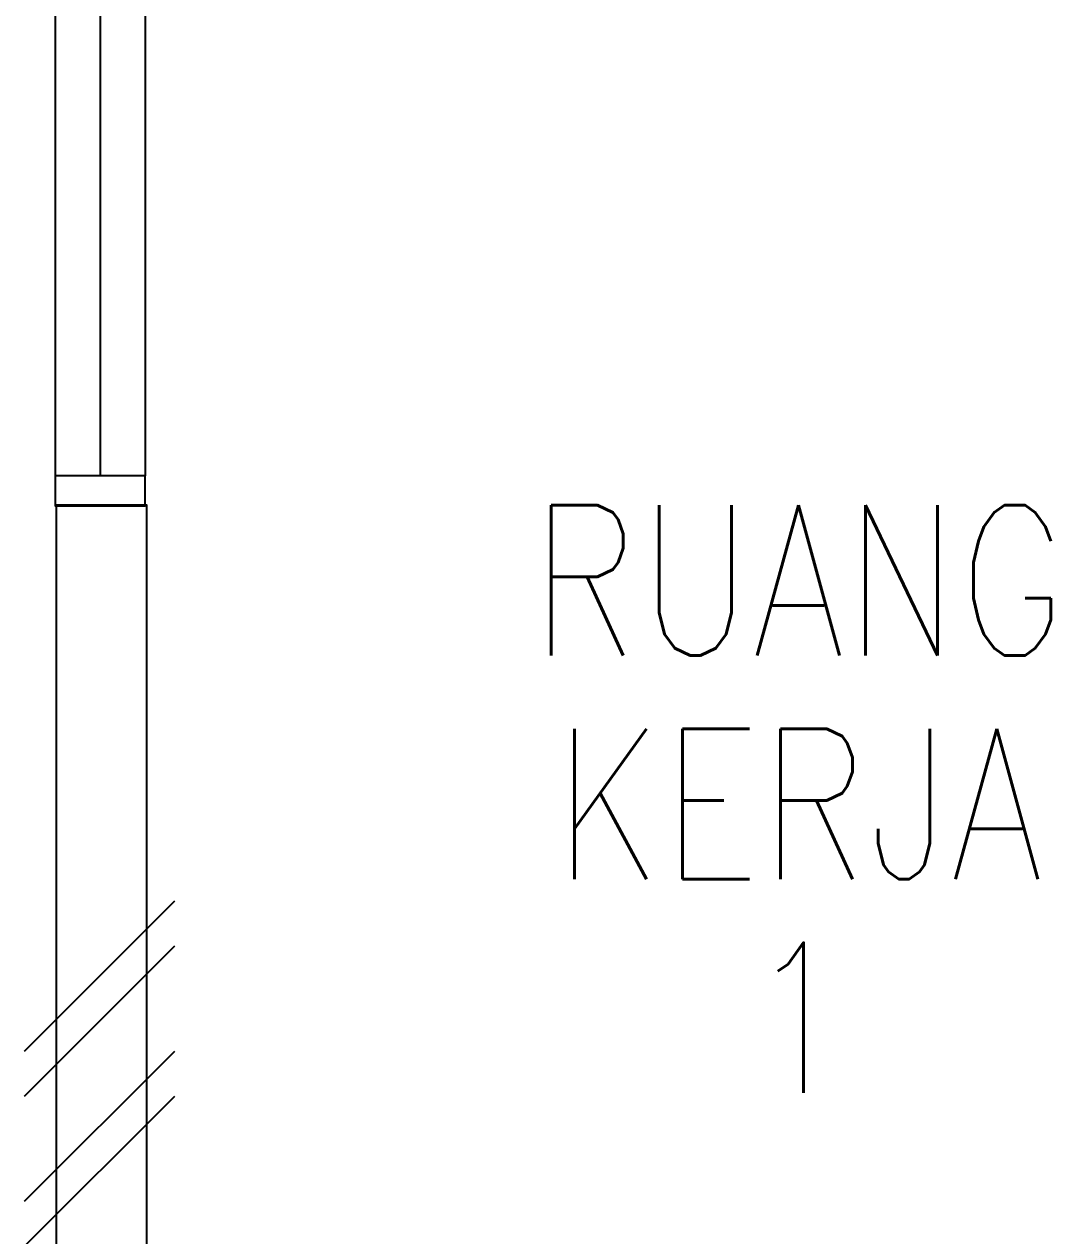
# Model space of a CAD drawing. Header units: millimetres. Extents: x 982 to 80582, y 687 to 58800.
# Drawn here: x 21164 to 22872, y 20616 to 22633 of the extents above; entities that cross this region are included whole.
import ezdxf
from ezdxf.enums import TextEntityAlignment as Align

# ---------------------------------------------------------------- set-up
doc = ezdxf.new("R2010")
doc.units = ezdxf.units.MM
for name, color, linetype in [('A-ROOMSYM', 3, 'Continuous'), ('A-WALL', 1, 'Continuous'), ('A-WIN', 9, 'Continuous'), ('A-WLH', 7, 'Continuous')]:
    doc.layers.add(name, color=color, linetype=linetype)
doc.styles.add('style1', font='romans.shx', dxfattribs={"height": 750})

# ---------------------------------------------------------------- blocks, each defined once
blk = doc.blocks.new('A$C49831240')
at = {"layer": 'A-WLH', "color": 8}
for p, q in [((250, 575), (0, 325)), ((250, 500), (0, 250)), ((250, 325), (0, 75)), ((250, 250), (0, 0))]:
    blk.add_line(p, q, dxfattribs=at)
blk = doc.blocks.new('A$C04C40081')
at = {"layer": 'A-WIN', "color": 8}
for p, q in [((850, 150), (50, 150)), ((850, 75), (50, 75)), ((850, 0), (50, 0))]:
    blk.add_line(p, q, dxfattribs=at)
at = {"layer": 'A-WIN', "color": 8, "linetype": 'Continuous'}
for points in [[(50, 150), (0, 150), (0, 0), (50, 0)], [(850, 150), (900, 150), (900, 0), (850, 0)]]:
    blk.add_lwpolyline(points, close=True, dxfattribs=at)

msp = doc.modelspace()

# ---------------------------------------------------------------- linework, layer by layer
at = {"layer": 'A-WALL', "color": 8}
msp.add_lwpolyline([(21217.1, 21833.1), (21367.1, 21833.1), (21367.1, 20058.1), (21217.1, 20058.1)], close=True, dxfattribs=at)

# ---------------------------------------------------------------- block references
at = {"layer": 'A-WIN', "color": 8, "rotation": 90}
msp.add_blockref('A$C04C40081', (21365, 21831.3), dxfattribs=at)
at = {"layer": 'A-WLH', "color": 8}
msp.add_blockref('A$C49831240', (21163.6, 20598.2), dxfattribs=at)

# ---------------------------------------------------------------- texts
at = {"layer": 'A-ROOMSYM', "color": 8, "style": 'style1', "width": 0.8}
for s, p in [('RUANG', (22451.9, 21582.2)), ('KERJA', (22451.9, 21210)), ('1', (22451.9, 20854.2))]:
    msp.add_text(s, height=250, dxfattribs=at).set_placement(p, align=Align.CENTER)

doc.saveas('drawing.dxf')
